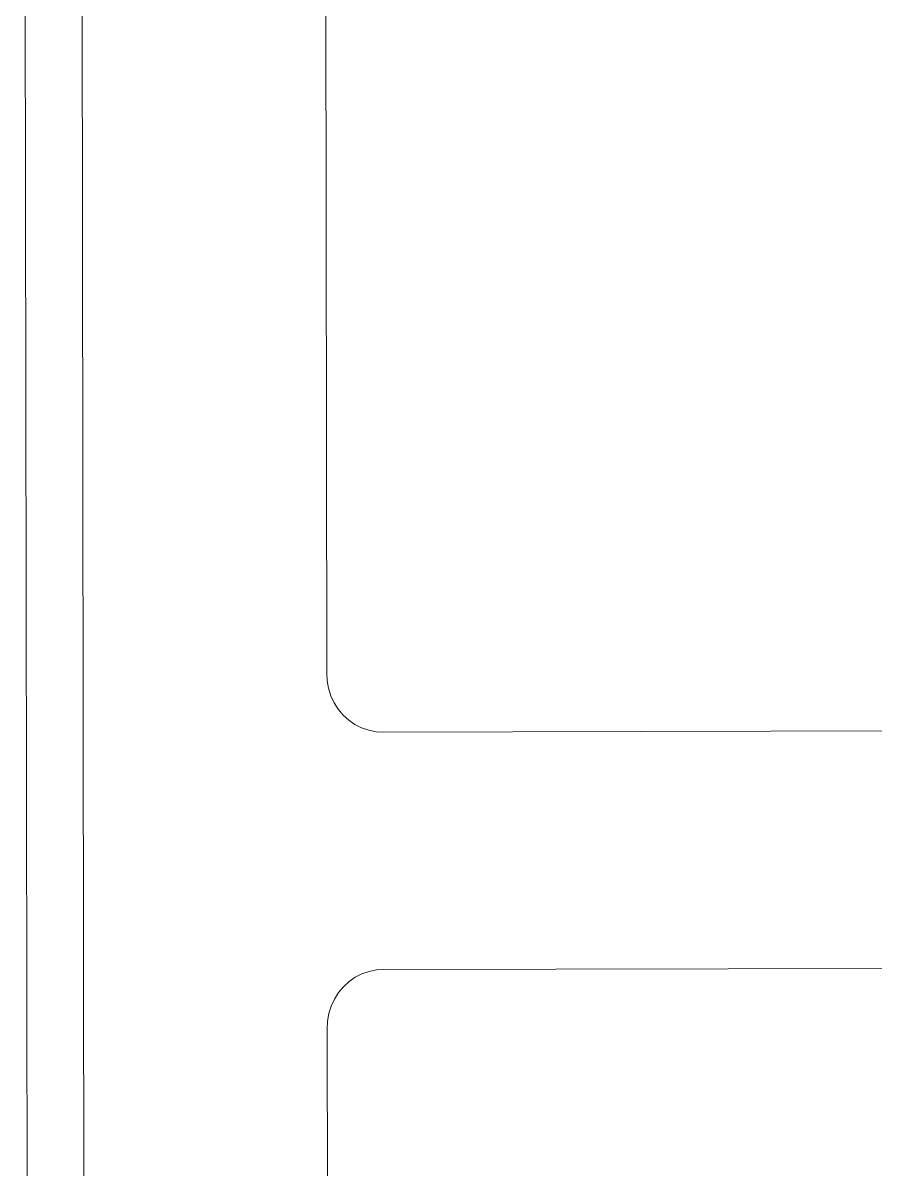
# Model space of a CAD drawing. Header units: millimetres. Extents: x 567392 to 582402, y 4512800 to 4518063.
# Drawn here: x 575554.58 to 575569.62, y 4514456.85 to 4514477.08 of the extents above; entities that cross this region are included whole.
import ezdxf

# ---------------------------------------------------------------- set-up
doc = ezdxf.new("R2010")
doc.units = ezdxf.units.MM
doc.layers.add('a_8', color=8, linetype='Continuous', lineweight=0)

# ---------------------------------------------------------------- blocks, each defined once
blk = doc.blocks.new('A$C4A613EE6')
for p, q in [((519.6, -637.07), (519.21, -460.83)), ((561.12, -460.05), (561.51, -637)), ((519.53, -638.38), (519.6, -637.07)), ((561.51, -637), (561.58, -638.32)), ((519.28, -639.67), (519.53, -638.38)), ((561.58, -638.32), (561.83, -639.61)), ((518.26, -642.11), (518.86, -640.92)), ((518.86, -640.92), (519.28, -639.67)), ((561.83, -639.61), (562.26, -640.86)), ((562.26, -640.86), (562.87, -642.04)), ((516.6, -644.19), (517.5, -643.2)), ((517.5, -643.2), (518.26, -642.11)), ((562.87, -642.04), (563.63, -643.13)), ((563.63, -643.13), (564.54, -644.12)), ((514.42, -645.79), (515.56, -645.06)), ((515.56, -645.06), (516.6, -644.19)), ((564.54, -644.12), (565.58, -644.98)), ((565.58, -644.98), (566.73, -645.71)), ((165.71, -647.62), (509.14, -647.08)), ((509.14, -647.08), (510.52, -647.02)), ((510.52, -647.02), (511.87, -646.77)), ((511.87, -646.77), (513.18, -646.36)), ((513.18, -646.36), (514.42, -645.79)), ((566.73, -645.71), (567.97, -646.28)), ((567.97, -646.28), (569.28, -646.69)), ((569.28, -646.69), (570.63, -646.92)), ((570.63, -646.92), (572.01, -646.99)), ((572.01, -646.99), (917.75, -646.45)), ((1326.44, -688.84), (132.07, -690.69)), ((111.48, -700.73), (1494.44, -698.58))]:
    blk.add_line(p, q)

msp = doc.modelspace()

# ---------------------------------------------------------------- block references
at = {"layer": 'a_8', "xscale": 0.09999999999999998, "yscale": 0.09999999999999998, "zscale": 0.09999999999999998, "rotation": 270}
msp.add_blockref('A$C4A613EE6', (575624.65, 4514516.52), dxfattribs=at)

doc.saveas('drawing.dxf')
